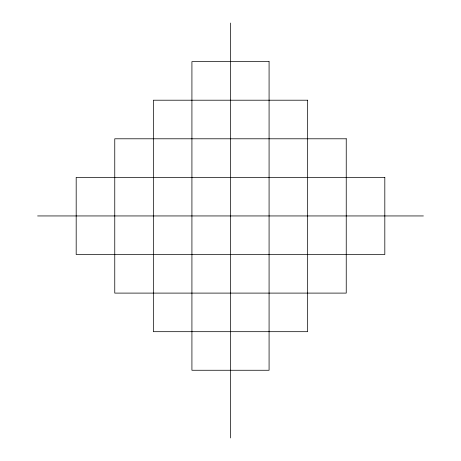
<?xml version="1.0" encoding="UTF-8"?>
<svg xmlns="http://www.w3.org/2000/svg" width="461" height="461" viewBox="0 0 461 461"><rect width="100%" height="100%" fill="white"/><g stroke="black" fill="none" stroke-linecap="round" stroke-linejoin="round"><path stroke-width="0.69" d="M37.606 215.944L423.394 215.944M230.5 23.05L230.5 437.95M269.08 61.63L191.92 61.63L191.92 370.264L269.08 370.264L269.08 61.63M307.66 100.21L153.34 100.21L153.34 331.684L307.66 331.684L307.66 100.21M346.24 138.79L114.76 138.79L114.76 293.104L346.24 293.104L346.24 138.79M384.814 177.364L76.186 177.364L76.186 254.524L384.814 254.524L384.814 177.364"/></g></svg>
